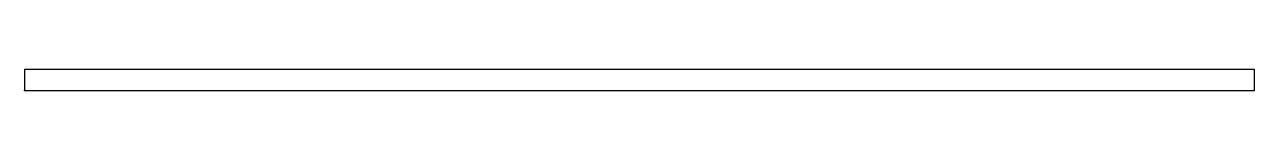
# Model space of a CAD drawing. Header units: centimetres. Extents: x 0 to 75, y 0 to 1.3.
import ezdxf

# ---------------------------------------------------------------- set-up
doc = ezdxf.new("R2010")
doc.units = ezdxf.units.CM
doc.header["$MEASUREMENT"] = 0
doc.layers.add('Boat Hull v4_Sketch1', color=7, linetype='Continuous')

msp = doc.modelspace()

# ---------------------------------------------------------------- linework, layer by layer
at = {"layer": 'Boat Hull v4_Sketch1'}
for p, q in [((75, 1.27), (0, 1.27)), ((0, 1.27), (0, 0)), ((75, 0), (75, 1.27)), ((0, 0), (75, 0))]:
    msp.add_line(p, q, dxfattribs=at)
msp.add_point((0, 0), dxfattribs=at)

doc.saveas('drawing.dxf')
